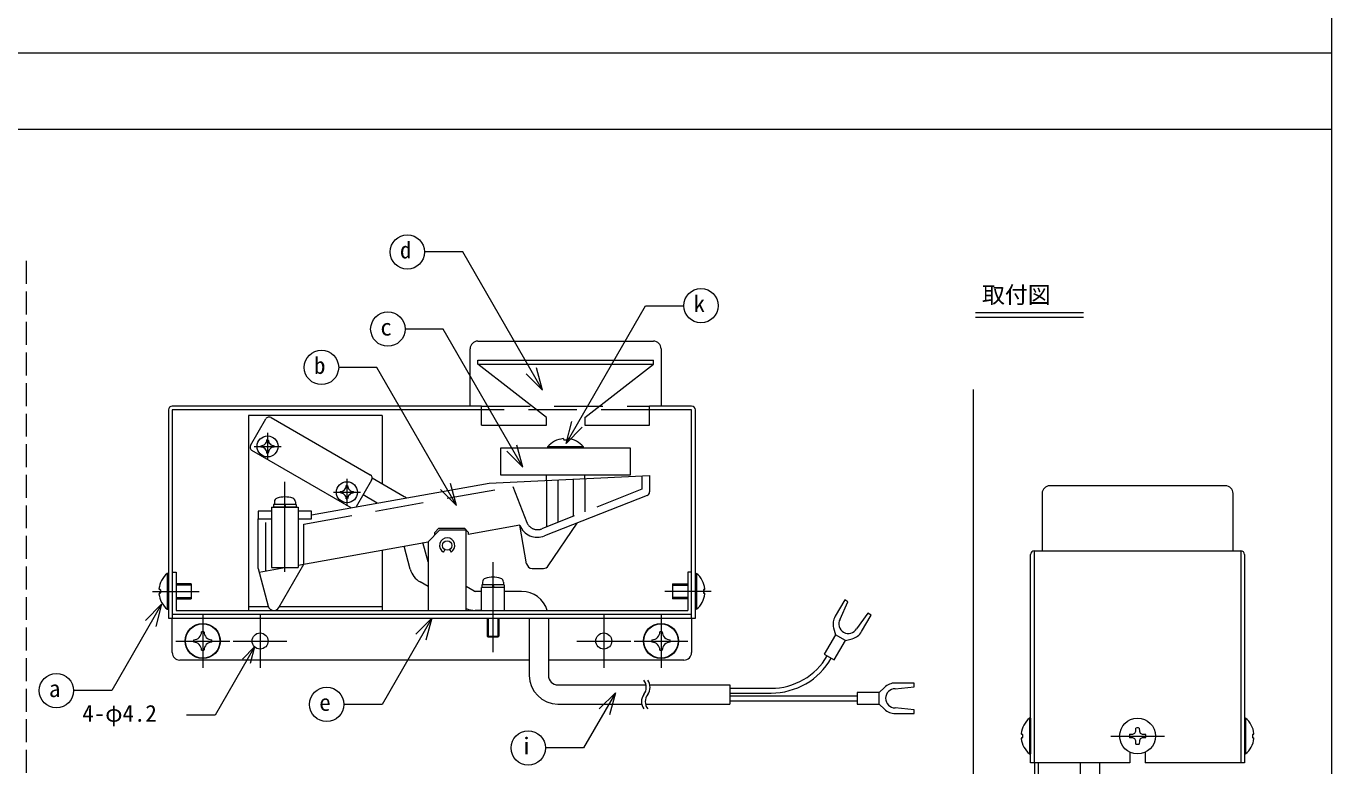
# Model space of a CAD drawing. Units: millimetres, scale not verified. Extents: x -28785 to 23890, y -3354 to 5557.
# Drawn here: x -17599 to -15890, y -304 to 665 of the extents above; entities that cross this region are included whole.
import ezdxf
from ezdxf.enums import TextEntityAlignment as Align

# ---------------------------------------------------------------- set-up
doc = ezdxf.new("R2010")
doc.units = ezdxf.units.MM
doc.header["$LTSCALE"] = 10
for name, pattern in [('DASHED3', [4, 3, -1]), ('USER2', [9.525, 6.35, -3.175]), ('USER4', [28.575, 19.05, -3.175, 3.175, -3.175])]:
    doc.linetypes.add(name, pattern=pattern)
for name, color, linetype, lineweight in [('0-1_WAKU', 7, 'Continuous', 18), ('0-6_KANAMONO', 4, 'Continuous', 18), ('4-2_KUTAI', 3, 'Continuous', 18), ('4-3_SINSEN', 3, 'USER4', 18), ('F-B__0-3_MOJI', 7, 'Continuous', 18)]:
    doc.layers.add(name, color=color, linetype=linetype, lineweight=lineweight)
doc.styles.add('ＭＳ ゴシック', font='')
doc.styles.get('ＭＳ ゴシック').set_extended_font_data('MS Gothic')

msp = doc.modelspace()

# ---------------------------------------------------------------- linework, layer by layer
at = {"layer": '0-1_WAKU'}
for p, q in [((-23889.77, 629.76), (-15889.77, 629.76)), ((-23889.77, 529.76), (-15889.77, 529.76))]:
    msp.add_line(p, q, dxfattribs=at)
at = {"layer": '0-1_WAKU', "linetype": 'DASHED3'}
msp.add_line((-17599.17, 357.33), (-17599.17, -561.67), dxfattribs=at)
at = {"layer": '0-1_WAKU'}
msp.add_lwpolyline([(-23889.69, -3353.15), (-15889.69, -3353.15), (-15889.77, 2383.1), (-23889.77, 2383.1)], close=True, dxfattribs=at)
at = {"layer": '0-6_KANAMONO'}
for p, q in [((-17018.02, 167.31), (-17018.02, 242.31)), ((-17008.02, 252.31), (-16778.02, 252.31)), ((-16768.02, 242.31), (-16768.02, 167.31)), ((-17008.02, 227.31), (-16778.02, 227.31)), ((-17008.02, 222.31), (-17008.02, 227.31)), ((-16918.02, 152.31), (-17008.02, 222.31)), ((-16868.02, 152.31), (-16778.02, 222.31)), ((-17413.02, 162.31), (-17413.02, -110.19)), ((-17003.02, 167.31), (-17408.02, 167.31)), ((-17003.02, 162.31), (-17408.02, 162.31)), ((-17408.02, 162.31), (-17408.02, -110.19)), ((-17133.02, 154.81), (-17308.02, 154.81)), ((-17308.02, 154.81), (-17308.02, -100.19)), ((-17133.02, 154.81), (-17133.02, 65.32)), ((-17003.02, 142.31), (-17003.02, 167.31)), ((-16728.02, 167.31), (-16783.02, 167.31)), ((-16783.02, 142.31), (-16783.02, 167.31)), ((-16728.02, 162.31), (-16783.02, 162.31)), ((-16728.02, -110.19), (-16728.02, 162.31)), ((-16723.02, -110.19), (-16723.02, 162.31)), ((-17305.52, 115.83), (-17285.52, 150.48)), ((-17278.69, 152.31), (-17148.78, 77.31)), ((-17003.02, 142.31), (-16918.02, 142.31)), ((-16918.02, 142.31), (-16918.02, 152.31)), ((-16868.02, 152.31), (-16868.02, 142.31)), ((-16868.02, 142.31), (-16783.02, 142.31)), ((-16895.37, 123.35), (-16895.37, 123.89)), ((-16891.16, 122.85), (-16894.87, 122.85)), ((-16890.66, 123.35), (-16890.66, 123.89)), ((-17173.92, 34.08), (-17303.69, 109)), ((-16916.52, 113.75), (-16916.52, 112.31)), ((-16869.52, 113.75), (-16916.52, 113.75)), ((-16869.52, 112.31), (-16916.52, 112.31)), ((-16869.52, 112.31), (-16869.52, 113.75)), ((-17146.95, 70.48), (-17167.28, 35.28)), ((-17104.22, 48.69), (-17146.28, 72.98)), ((-16993.02, 66.6), (-16783.02, 76.6)), ((-16918.02, 70.17), (-16918.02, 77.31)), ((-16868.02, 72.56), (-16868.02, 77.31)), ((-16783.02, 76.6), (-16783.02, 55)), ((-17225.52, 24.81), (-16993.02, 66.6)), ((-16269.08, 52.95), (-16269.08, -22.05)), ((-16029.08, 62.95), (-16259.08, 62.95)), ((-16019.08, -22.05), (-16019.08, 52.95)), ((-17278.02, 34.81), (-17243.02, 34.81)), ((-17275.27, 38.31), (-17275.27, 34.81)), ((-17245.77, 38.31), (-17275.27, 38.31)), ((-17245.77, 34.81), (-17275.27, 34.81)), ((-17274.27, 42), (-17274.27, 38.31)), ((-17246.77, 38.31), (-17274.27, 38.31)), ((-17261.49, 38.31), (-17260.55, 34.81)), ((-17260.49, 38.31), (-17259.55, 34.81)), ((-17246.77, 42), (-17246.77, 38.31)), ((-17245.77, 38.31), (-17245.77, 34.81)), ((-17243.02, 34.81), (-17243.02, -43.9)), ((-17139.6, 40.25), (-17158.2, 50.99)), ((-16786.18, 50.35), (-16920.59, -2.7)), ((-17295.52, -45.19), (-17295.52, 19.81)), ((-17025.52, 7.31), (-17020.52, 2.31)), ((-16953.02, 11.38), (-17020.52, -0.76)), ((-17020.52, 2.31), (-17020.52, -0.76)), ((-16943.96, -39.02), (-16953.02, 11.38)), ((-16915.62, -41.88), (-16877.88, 14.16)), ((-17243.02, -40.76), (-17073.02, -10.19)), ((-17096.35, -46.16), (-17104.47, -15.85)), ((-17073.02, -36.64), (-17079.78, -11.41)), ((-17133.02, -20.98), (-17133.02, -100.19)), ((-17051.14, -20.61), (-17053.02, -23.85)), ((-17044.89, -20.61), (-17043.02, -23.85)), ((-16009.08, -22.05), (-16009.08, -299.55)), ((-16004.08, -27.05), (-16004.08, -299.55)), ((-17295.52, -45.19), (-17282.28, -94.59)), ((-17294.24, -49.96), (-17260.52, -43.9)), ((-17268.43, -96.41), (-17235.52, -39.41)), ((-16936.58, -45.19), (-16921.84, -45.19)), ((-17413.02, -51.69), (-17414.46, -51.69)), ((-17414.46, -51.69), (-17414.46, -98.69)), ((-17413.02, -51.69), (-17413.02, -98.69)), ((-17383.02, -65.19), (-17403.02, -65.19)), ((-17383.02, -65.19), (-17383.02, -85.19)), ((-17073.02, -68.93), (-17083.54, -62.86)), ((-17002.77, -66.69), (-17002.77, -70.19)), ((-16973.27, -66.69), (-17002.77, -66.69)), ((-17001.77, -63), (-17001.77, -66.69)), ((-16974.27, -66.69), (-17001.77, -66.69)), ((-16988.99, -66.69), (-16988.05, -70.19)), ((-16987.99, -66.69), (-16987.05, -70.19)), ((-16974.27, -63), (-16974.27, -66.69)), ((-16973.27, -66.69), (-16973.27, -70.19)), ((-16753.02, -65.19), (-16733.02, -65.19)), ((-16753.02, -65.19), (-16753.02, -85.19)), ((-16723.02, -51.69), (-16721.58, -51.69)), ((-16723.02, -51.69), (-16723.02, -98.69)), ((-16721.58, -51.69), (-16721.58, -98.69)), ((-17424.06, -72.84), (-17424.61, -72.84)), ((-17424.06, -77.55), (-17424.61, -77.55)), ((-17423.56, -73.34), (-17423.56, -77.05)), ((-17403.02, -85.19), (-17383.02, -85.19)), ((-17012.75, -74.86), (-17023.02, -68.93)), ((-17003.02, -75.19), (-17011.5, -75.19)), ((-17003.02, -100.19), (-17003.02, -70.19)), ((-16973.02, -70.19), (-17003.02, -70.19)), ((-16973.27, -70.19), (-17002.77, -70.19)), ((-16973.02, -100.19), (-16973.02, -70.19)), ((-16950.52, -75.19), (-16973.02, -75.19)), ((-16733.02, -85.19), (-16753.02, -85.19)), ((-16712.48, -73.34), (-16712.48, -77.05)), ((-16711.98, -72.84), (-16711.43, -72.84)), ((-16711.98, -77.55), (-16711.43, -77.55)), ((-17414.46, -98.69), (-17413.02, -98.69)), ((-17403.02, -100.19), (-16733.02, -100.19)), ((-17308.02, -95.19), (-17282.09, -95.19)), ((-17267.73, -95.19), (-17133.02, -95.19)), ((-17003.02, -100.19), (-17011.5, -100.19)), ((-16721.58, -98.69), (-16723.02, -98.69)), ((-17413.02, -110.19), (-16723.02, -110.19)), ((-17408.02, -105.19), (-16728.02, -105.19)), ((-17408.02, -155.19), (-17408.02, -110.19)), ((-16995.52, -110.19), (-16995.52, -133.84)), ((-16994.17, -110.19), (-16994.17, -135.19)), ((-16981.87, -110.19), (-16981.87, -135.19)), ((-16980.52, -110.19), (-16980.52, -133.84)), ((-16940.52, -110.19), (-16940.52, -185.19)), ((-16915.52, -110.19), (-16915.52, -185.19)), ((-16728.02, -110.19), (-16728.02, -155.19)), ((-16995.52, -133.84), (-16980.52, -133.84)), ((-16994.17, -135.19), (-16995.52, -133.84)), ((-16981.87, -135.19), (-16994.17, -135.19)), ((-16981.87, -135.19), (-16980.52, -133.84)), ((-16526.67, -139.63), (-16539.66, -132.13)), ((-16940.52, -165.19), (-17398.02, -165.19)), ((-16738.02, -165.19), (-16915.52, -165.19)), ((-16903.02, -197.69), (-16787.66, -197.69)), ((-16678.02, -202.07), (-16624, -202.07)), ((-16678.02, -208.32), (-16624, -208.32)), ((-16678.02, -212.07), (-16511.44, -212.07)), ((-16678.02, -218.32), (-16511.44, -218.32)), ((-16482.23, -222.69), (-16482.23, -207.69)), ((-16903.02, -222.69), (-16793.37, -222.69)), ((-16788.37, -222.69), (-16678.02, -222.69)), ((-16284.08, -241.05), (-16285.52, -241.05)), ((-16285.52, -241.05), (-16285.52, -288.05)), ((-16284.08, -241.05), (-16284.08, -288.05)), ((-16004.08, -241.05), (-16002.64, -241.05)), ((-16004.08, -241.05), (-16004.08, -288.05)), ((-16002.64, -241.05), (-16002.64, -288.05)), ((-16295.12, -262.2), (-16295.67, -262.2)), ((-16295.12, -266.9), (-16295.67, -266.9)), ((-16294.62, -262.7), (-16294.62, -266.4)), ((-15993.54, -262.7), (-15993.54, -266.4)), ((-15993.04, -262.2), (-15992.49, -262.2)), ((-15993.04, -266.9), (-15992.49, -266.9)), ((-16285.52, -288.05), (-16284.08, -288.05)), ((-16154.08, -285.82), (-16154.08, -299.55)), ((-16134.08, -285.82), (-16134.08, -299.55)), ((-16002.64, -288.05), (-16004.08, -288.05)), ((-16279.08, -299.55), (-16279.08, -354.55)), ((-16274.08, -299.55), (-16274.08, -354.55)), ((-16219.08, -299.55), (-16219.08, -414.91)), ((-16194.08, -299.55), (-16194.08, -409.19)), ((-16004.08, -299.55), (-16134.08, -299.55))]:
    msp.add_line(p, q, dxfattribs=at)
at = {"layer": '0-6_KANAMONO', "linetype": 'USER2'}
for p, q in [((-17003.02, 167.31), (-16783.02, 167.31)), ((-16783.02, 162.31), (-17003.02, 162.31)), ((-16918.02, 70.17), (-16918.02, 9.07)), ((-16903.02, 70.89), (-16903.02, 14.99)), ((-16883.02, 71.84), (-16883.02, 22.88)), ((-16868.02, 72.56), (-16868.02, 28.8)), ((-17235.52, 12.85), (-16962.24, 61.98)), ((-16962.24, 61.98), (-16943.72, 15.05)), ((-17285.52, -48.4), (-17285.52, 19.81)), ((-17235.52, -39.41), (-17235.52, 12.85))]:
    msp.add_line(p, q, dxfattribs=at)
at = {"layer": '0-6_KANAMONO', "color": 6}
for p, q in [((-17383.02, -67.09), (-17403.02, -67.09)), ((-16753.02, -67.09), (-16733.02, -67.09)), ((-17403.02, -83.3), (-17383.02, -83.3)), ((-16733.02, -83.3), (-16753.02, -83.3))]:
    msp.add_line(p, q, dxfattribs=at)
at = {"layer": '0-6_KANAMONO'}
for points in [[(-17008.02, 222.31), (-16778.02, 222.31), (-16778.02, 227.31)], [(-17278.02, 34.81), (-17278.02, -43.9), (-17243.02, -43.9)], [(-17278.02, 29.81), (-17295.52, 29.81), (-17295.52, 19.81), (-17278.02, 19.81)], [(-17243.02, 19.81), (-17225.52, 19.81), (-17225.52, 29.81), (-17243.02, 29.81)], [(-17064.4, -1.57), (-17064.4, 1.96), (-17059.05, 7.31), (-17025.52, 7.31)], [(-16154.08, -299.55), (-16284.08, -299.55), (-16284.08, -27.05)], [(-16279.08, -299.55), (-16279.08, -22.05), (-16009.08, -22.05)], [(-17408.02, -50.19), (-17403.02, -50.19), (-17403.02, -100.19)], [(-16728.02, -50.19), (-16733.02, -50.19), (-16733.02, -100.19)], [(-16533.6, -111.63), (-16523.26, -88.73), (-16527.59, -86.23), (-16540.09, -107.88)], [(-16505.45, -127.88), (-16492.95, -106.23), (-16497.28, -103.73), (-16511.95, -124.13)], [(-16542.09, -123.06), (-16539.66, -132.13), (-16554.27, -157.44), (-16541.28, -164.94)], [(-16541.28, -164.94), (-16526.67, -139.63), (-16517.6, -137.2)], [(-16782.66, -197.69), (-16678.02, -197.69), (-16678.02, -222.69)], [(-16475.58, -201.05), (-16482.23, -207.69), (-16511.44, -207.69), (-16511.44, -222.69)], [(-16461.44, -202.69), (-16436.44, -200.19), (-16436.44, -195.19), (-16461.44, -195.19)], [(-16511.44, -222.69), (-16482.23, -222.69), (-16475.58, -229.34)], [(-16461.44, -235.19), (-16436.44, -235.19), (-16436.44, -230.19), (-16461.44, -227.69)], [(-16154.59, -262.27), (-16150.29, -262.2), (-16147.66, -260.97), (-16146.43, -258.34), (-16146.36, -254.04)], [(-16141.8, -254.04), (-16141.73, -258.34), (-16140.5, -260.97), (-16137.87, -262.2), (-16133.57, -262.27)], [(-16146.36, -275.06), (-16146.43, -270.76), (-16147.66, -268.13), (-16150.29, -266.9), (-16154.59, -266.83)], [(-16133.57, -266.83), (-16137.87, -266.91), (-16140.5, -268.13), (-16141.73, -270.76), (-16141.8, -275.06)]]:
    msp.add_lwpolyline(points, dxfattribs=at)
for points in [[(-16978.02, 77.31), (-16808.02, 77.31), (-16808.02, 112.31), (-16978.02, 112.31)], [(-17073.02, -100.19), (-17023.02, -100.19), (-17023.02, 4.81), (-17058.02, 4.81), (-17073.02, -10.19)]]:
    msp.add_lwpolyline(points, close=True, dxfattribs=at)
at = {"layer": '0-6_KANAMONO', "linetype": 'USER2'}
msp.add_lwpolyline([(-16793.02, 76.13), (-16793.02, 58.41), (-16924.26, 6.6)], dxfattribs=at)
at = {"layer": '0-6_KANAMONO'}
for centre, radius in [((-17283.2, 114.49), 13.75), ((-17179.27, 54.49), 13.75), ((-17048.02, -15.19), 6.25), ((-17368.02, -140.19), 23), ((-17368.02, -140.19), 22.5), ((-16768.02, -140.19), 23), ((-16768.02, -140.19), 22.5), ((-17293.02, -140.19), 10.5), ((-16843.02, -140.19), 10.5), ((-16144.08, -264.55), 23.5)]:
    msp.add_circle(centre, radius, dxfattribs=at)
for centre, radius, start, end in [((-17008.02, 242.31), 10, 90, 180), ((-16778.02, 242.31), 10, 0, 90), ((-17408.02, 162.31), 5, 90, 180), ((-16728.02, 162.31), 5, 0, 90), ((-17281.19, 147.98), 5, 60, 150), ((-17291.9, 123.19), 7.76, 269.99903, 0.00097), ((-17283.2, 114.49), 8.75, 90, 96.15064), ((-17283.2, 114.49), 8.75, 83.84936, 90), ((-17274.5, 123.19), 7.76, 179.99903, 270.00097), ((-16893.02, 94.31), 30.5, 95.98987, 140.39807), ((-16896.12, 123.89), 0.75, 0, 95.98987), ((-16894.87, 123.35), 0.5, 180, 270), ((-16891.16, 123.35), 0.5, 270, 0), ((-16889.91, 123.89), 0.75, 84.01013, 180), ((-16893.02, 94.31), 30.5, 39.60193, 84.01013), ((-17301.19, 113.33), 5, 150, 240), ((-17283.2, 114.49), 8.75, 173.84936, 180), ((-17283.2, 114.49), 8.75, 180, 186.15064), ((-17291.9, 105.79), 7.76, 359.99903, 90.00097), ((-17283.2, 114.49), 8.75, 263.84936, 270), ((-17283.2, 114.49), 8.75, 270, 276.15064), ((-17274.5, 105.79), 7.76, 89.99903, 180.00097), ((-17283.2, 114.49), 8.75, 0, 6.15064), ((-17283.2, 114.49), 8.75, 353.84936, 0), ((-17151.28, 72.98), 5, 330, 60), ((-17179.27, 54.49), 8.75, 173.84936, 180), ((-17179.27, 54.49), 8.75, 180, 186.15064), ((-17187.97, 63.19), 7.76, 269.99903, 0.00097), ((-17187.97, 45.79), 7.76, 359.99903, 90.00097), ((-17179.27, 54.49), 8.75, 90, 96.15064), ((-17179.27, 54.49), 8.75, 83.84936, 90), ((-17170.58, 63.19), 7.76, 179.99903, 270.00097), ((-17170.58, 45.79), 7.76, 89.99903, 180.00097), ((-17179.27, 54.49), 8.75, 0, 6.15064), ((-17179.27, 54.49), 8.75, 353.84936, 0), ((-16788.02, 55), 5, 291.53996, 0), ((-16259.08, 52.95), 10, 90, 180), ((-16029.08, 52.95), 10, 360, 90), ((-17269.27, 42), 5, 106.95776, 180), ((-17260.52, 13.31), 35, 73.04224, 106.95776), ((-17251.77, 42), 5, 0, 73.04224), ((-17179.27, 54.49), 8.75, 263.84936, 270), ((-17179.27, 54.49), 8.75, 270, 276.15064), ((-17117.97, 24.87), 27.5, 53.77969, 60), ((-16929.76, 20.56), 25, 201.53996, 291.53996), ((-17048.02, -15.19), 10, 300, 240), ((-16279.08, -27.05), 5, 90, 180), ((-16009.08, -27.05), 5, 0, 90), ((-17069.79, -39.04), 27.5, 195, 240), ((-16936.58, -37.69), 7.5, 190.1915, 270), ((-16921.84, -37.69), 7.5, 270, 326.04393), ((-17395.02, -75.19), 30.5, 129.60193, 174.01013), ((-16996.77, -63), 5, 106.95776, 180), ((-16988.02, -91.69), 35, 73.04224, 106.95776), ((-16979.27, -63), 5, 0, 73.04224), ((-16741.02, -75.19), 30.5, 5.98987, 50.39807), ((-17424.61, -72.09), 0.75, 174.01013, 270), ((-17424.61, -78.3), 0.75, 90, 185.98987), ((-17395.02, -75.19), 30.5, 185.98987, 230.39807), ((-17424.06, -73.34), 0.5, 0, 90), ((-17424.06, -77.05), 0.5, 270, 0), ((-17011.5, -72.69), 2.5, 240, 270), ((-16950.52, -110.19), 35, 16.60155, 90), ((-16741.02, -75.19), 30.5, 309.60193, 354.01013), ((-16711.98, -73.34), 0.5, 90, 180), ((-16711.98, -77.05), 0.5, 180, 270), ((-16711.43, -72.09), 0.75, 270, 5.98987), ((-16711.43, -78.3), 0.75, 354.01013, 90), ((-17274.98, -92.63), 7.56, 195, 330), ((-17011.5, -72.69), 27.5, 245.23602, 270), ((-16522.77, -117.88), 20, 150, 195), ((-16522.77, -117.88), 12.5, 150, 330), ((-17379.91, -128.3), 10.3, 270.00031, 359.99969), ((-17368.02, -140.19), 12, 90, 97.63215), ((-17368.02, -140.19), 12, 82.36785, 90), ((-17356.12, -128.3), 10.3, 180.00031, 269.99969), ((-16779.91, -128.3), 10.3, 270.00031, 359.99969), ((-16768.02, -140.19), 12, 90, 97.63215), ((-16768.02, -140.19), 12, 82.36785, 90), ((-16756.12, -128.3), 10.3, 180.00031, 269.99969), ((-16522.77, -117.88), 20, 285, 330), ((-17368.02, -140.19), 12, 172.36785, 180), ((-17368.02, -140.19), 12, 180, 187.63215), ((-17379.91, -152.09), 10.3, 0.00031, 89.99969), ((-17368.02, -140.19), 12, 262.36785, 270), ((-17368.02, -140.19), 12, 270, 277.63215), ((-17356.12, -152.09), 10.3, 90.00031, 179.99969), ((-17368.02, -140.19), 12, 0, 7.63215), ((-17368.02, -140.19), 12, 352.36785, 0), ((-16768.02, -140.19), 12, 172.36785, 180), ((-16768.02, -140.19), 12, 180, 187.63215), ((-16779.91, -152.09), 10.3, 0.00031, 89.99969), ((-16768.02, -140.19), 12, 262.36785, 270), ((-16768.02, -140.19), 12, 270, 277.63215), ((-16756.12, -152.09), 10.3, 90.00031, 179.99969), ((-16768.02, -140.19), 12, 0, 7.63215), ((-16768.02, -140.19), 12, 352.36785, 0), ((-17398.02, -155.19), 10, 180, 270), ((-16738.02, -155.19), 10, 270, 360), ((-16624, -117.18), 84.89, 270, 330), ((-16624, -117.18), 91.14, 270, 330), ((-16903.02, -185.19), 37.5, 180, 270), ((-16903.02, -185.19), 12.5, 180, 270), ((-16802.77, -200.82), 15.42, 322.56529, 37.43471), ((-16797.77, -200.82), 15.42, 322.56529, 37.43471), ((-16461.44, -215.19), 20, 90, 135), ((-16461.44, -215.19), 12.5, 90, 270), ((-16778.27, -219.57), 15.42, 142.56529, 217.43471), ((-16773.27, -219.57), 15.42, 142.56529, 217.43471), ((-16461.44, -215.19), 20, 225, 270), ((-16266.08, -264.55), 30.5, 129.60193, 174.01013), ((-16144.08, -264.55), 10.75, 77.7575, 102.2425), ((-16022.08, -264.55), 30.5, 5.98987, 50.39807), ((-16295.67, -261.45), 0.75, 174.01013, 270), ((-16295.67, -267.65), 0.75, 90, 185.98987), ((-16266.08, -264.55), 30.5, 185.98987, 230.39807), ((-16295.12, -262.7), 0.5, 0, 90), ((-16295.12, -266.4), 0.5, 270, 0), ((-16144.08, -264.55), 10.75, 167.7575, 192.2425), ((-16144.08, -264.55), 10.75, 347.74606, 12.2425), ((-16022.08, -264.55), 30.5, 309.60193, 354.01013), ((-15993.04, -262.7), 0.5, 90, 180), ((-15993.04, -266.4), 0.5, 180, 270), ((-15992.49, -261.45), 0.75, 270, 5.98987), ((-15992.49, -267.65), 0.75, 354.01013, 90), ((-16144.08, -264.55), 10.75, 257.7575, 282.2425)]:
    msp.add_arc(centre, radius, start, end, dxfattribs=at)
at = {"layer": '0-6_KANAMONO', "linetype": 'USER2'}
msp.add_arc((-16929.76, 20.56), 15, 201.53996, 291.53996, dxfattribs=at)
at = {"layer": '4-2_KUTAI'}
msp.add_line((-16359.08, -956.7), (-16359.08, 189.02), dxfattribs=at)
at = {"layer": '4-3_SINSEN'}
for p, q in [((-17283.2, 132.12), (-17283.2, 96.87)), ((-17300.82, 114.49), (-17265.57, 114.49)), ((-17179.27, 72.12), (-17179.27, 36.87)), ((-17260.52, -49.82), (-17260.52, 67.93)), ((-17196.9, 54.49), (-17161.65, 54.49)), ((-16988.02, -154.82), (-16988.02, -37.07)), ((-17433.7, -75.19), (-17372.88, -75.19)), ((-16702.34, -75.19), (-16763.15, -75.19)), ((-17368.02, -104.94), (-17368.02, -175.44)), ((-17293.02, -104.94), (-17293.02, -175.44)), ((-16843.02, -104.94), (-16843.02, -175.44)), ((-16768.02, -104.94), (-16768.02, -175.44)), ((-17403.27, -140.19), (-17332.77, -140.19)), ((-17328.27, -140.19), (-17257.77, -140.19)), ((-16878.27, -140.19), (-16807.77, -140.19)), ((-16803.27, -140.19), (-16732.77, -140.19)), ((-16179.33, -264.55), (-16108.83, -264.55))]:
    msp.add_line(p, q, dxfattribs=at)
at = {"layer": 'F-B__0-3_MOJI'}
for p, q in [((-17027.67, 368.96), (-17077.67, 368.96)), ((-16923.3, 188.19), (-17027.67, 368.96)), ((-16892.38, 118.28), (-16788.21, 298.69)), ((-16788.21, 298.69), (-16738.21, 298.69)), ((-16356.34, 289.66), (-16215.02, 289.66)), ((-16356.34, 283.69), (-16215.02, 283.69)), ((-17053.23, 268), (-17103.23, 268)), ((-16948.86, 87.23), (-17053.23, 268)), ((-17140.09, 217.85), (-17190.09, 217.85)), ((-17035.73, 37.08), (-17140.09, 217.85)), ((-16923.3, 188.19), (-16944.52, 209.4)), ((-16923.3, 188.19), (-16931.07, 217.17)), ((-16892.38, 118.28), (-16884.61, 147.25)), ((-16892.38, 118.28), (-16871.16, 139.49)), ((-16948.86, 87.23), (-16970.08, 108.44)), ((-16948.86, 87.23), (-16956.63, 116.21)), ((-17035.73, 37.08), (-17056.94, 58.29)), ((-17035.73, 37.08), (-17043.49, 66.06)), ((-17421.9, -92.1), (-17487.14, -205.11)), ((-17421.9, -92.1), (-17443.11, -113.32)), ((-17421.9, -92.1), (-17429.66, -121.08)), ((-17068.02, -110.19), (-17133.26, -223.2)), ((-17068.02, -110.19), (-17089.23, -131.41)), ((-17068.02, -110.19), (-17075.78, -139.17)), ((-17300.11, -147.94), (-17351.77, -237.41)), ((-17300.11, -147.94), (-17316.02, -163.85)), ((-17300.11, -147.94), (-17305.94, -169.67)), ((-17487.14, -205.11), (-17537.14, -205.11)), ((-16827.77, -207.95), (-16869.45, -280.16)), ((-16827.77, -207.95), (-16848.98, -229.17)), ((-16827.77, -207.95), (-16835.53, -236.93)), ((-17351.77, -237.41), (-17389.27, -237.41)), ((-17133.26, -223.2), (-17183.26, -223.2)), ((-16869.45, -280.16), (-16919.45, -280.16))]:
    msp.add_line(p, q, dxfattribs=at)
for centre in [(-17100.17, 368.96), (-16715.71, 298.69), (-17125.73, 268), (-17212.59, 217.85), (-17559.64, -205.11), (-17205.76, -223.2), (-16941.95, -280.16)]:
    msp.add_circle(centre, 22.5, dxfattribs=at)

# ---------------------------------------------------------------- texts
at = {"layer": 'F-B__0-3_MOJI', "style": 'ＭＳ ゴシック'}
for s, p in [('d', (-17109.92, 353.96)), ('取付図', (-16347.82, 295.37)), ('k', (-16725.46, 283.69)), ('c', (-17135.48, 253)), ('b', (-17222.34, 202.85)), ('a', (-17569.39, -220.11)), ('e', (-17215.51, -238.2)), ('4-φ4.2', (-17525.72, -252.41)), ('i', (-16951.7, -295.16))]:
    msp.add_text(s, height=21.99, dxfattribs=at).set_placement(p, align=Align.BOTTOM_LEFT)

doc.saveas('drawing.dxf')
